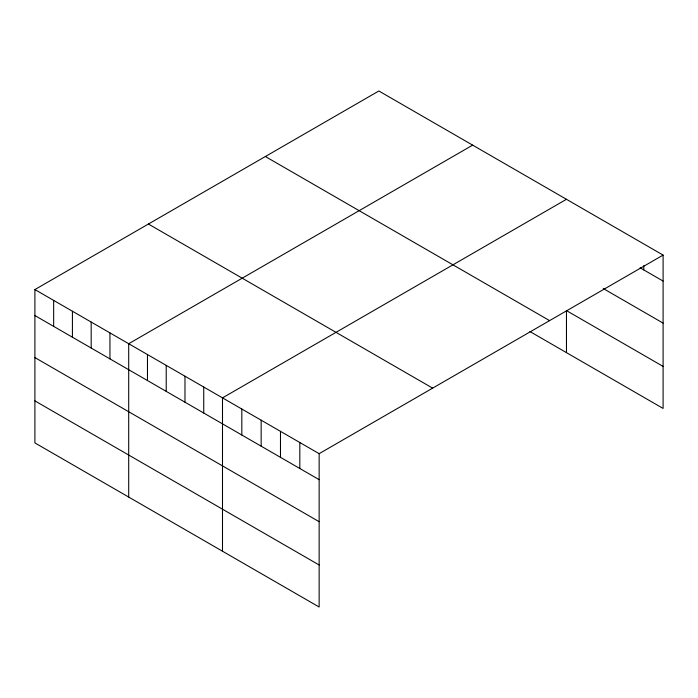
<?xml version="1.0" encoding="UTF-8"?>
<svg xmlns="http://www.w3.org/2000/svg" width="698" height="698" viewBox="0 0 698 698"><rect width="100%" height="100%" fill="white"/><g stroke="black" fill="none" stroke-linecap="round" stroke-linejoin="round"><path stroke-width="1.05" d="M34.9 289.565L319.143 453.674L319.143 607.016L34.9 442.907L34.9 289.565L378.857 90.984L663.1 255.093L663.1 408.435L529.878 331.515M472.659 145.14L128.702 343.721L128.702 497.063M566.462 199.296L222.496 397.877L222.496 551.219M319.143 453.674L663.1 255.093M640.092 267.788L663.1 281.076M603.273 288.562L663.1 323.104M663.1 366.406L566.462 310.61L566.462 352.638M265.353 156.518L549.596 320.626M148.404 224.032L432.647 388.14M34.9 315.548L319.143 479.657M34.9 357.577L319.143 521.685M34.9 400.879L319.143 564.987M643.774 265.589L643.774 269.917M299.817 442.515L299.817 468.498M280.483 431.355L280.483 457.338M261.157 420.196L261.157 446.179M241.831 409.037L241.831 435.02M203.737 387.05L203.737 413.033M184.979 376.213L184.979 402.196M166.22 365.386L166.22 391.369M147.461 354.558L147.461 380.541M109.944 332.894L109.944 358.877M91.176 322.057L91.176 348.049M72.418 311.229L72.418 337.213M53.659 300.402L53.659 326.385"/></g></svg>
